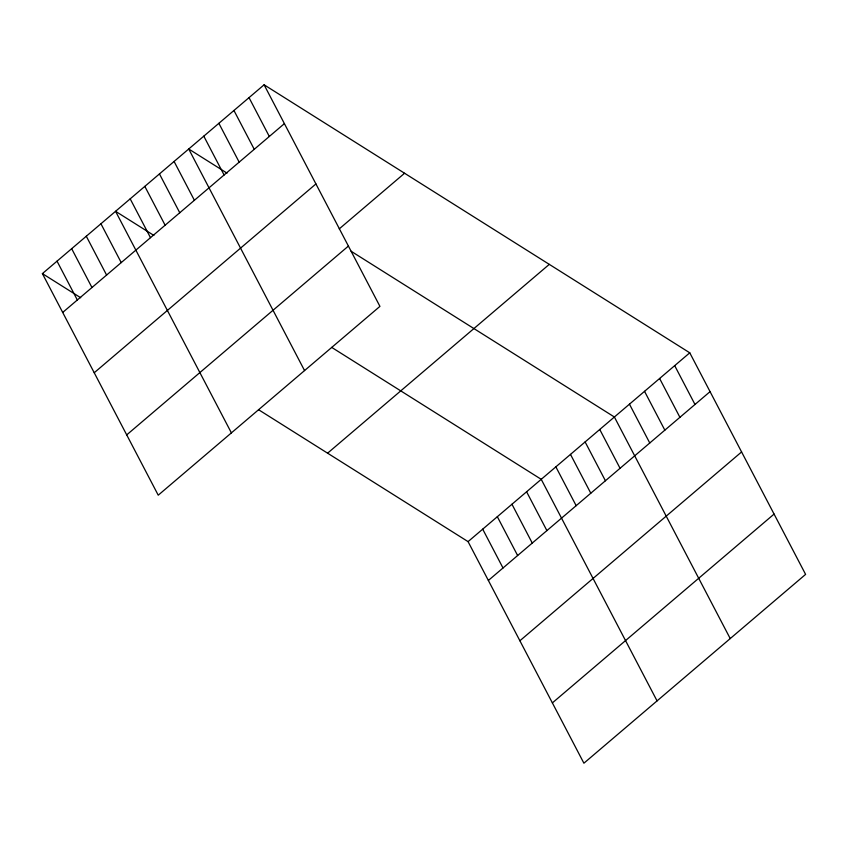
<?xml version="1.0" encoding="UTF-8"?>
<svg xmlns="http://www.w3.org/2000/svg" width="848" height="848" viewBox="0 0 848 848"><rect width="100%" height="100%" fill="white"/><g stroke="black" fill="none" stroke-linecap="round" stroke-linejoin="round"><path stroke-width="1.27" d="M264.099 84.8L379.936 306.372L158.237 495.19L42.4 273.618L264.099 84.8L689.763 352.81L805.6 574.382L583.901 763.2L468.064 541.628L258.523 409.69M62.699 312.446L284.398 123.628M94.223 372.749L315.922 183.942M339.242 228.886L404.57 173.246M126.712 434.886L348.411 246.068M327.593 453.182L549.292 264.364M468.064 541.628L689.763 352.81M488.363 580.456L710.062 391.638M519.898 640.759L741.587 451.942M552.377 702.897L774.076 514.079M227.031 173.119L188.722 149.004L304.559 370.576M351.114 251.252L614.387 417.004L730.223 638.576M153.87 235.426L115.561 211.311L231.398 432.883M331.685 347.383L541.225 479.311L657.062 700.893M42.4 273.618L80.708 297.743M674.69 365.647L694.989 404.475M659.617 378.484L679.916 417.322M644.533 391.331L664.843 430.159M629.46 404.167L649.759 442.995M599.759 429.47L620.058 468.297M585.12 441.935L605.419 480.763M570.492 454.39L590.791 493.218M555.864 466.856L576.163 505.684M526.597 491.776L546.896 530.604M511.959 504.242L532.258 543.07M497.331 516.697L517.63 555.535M482.703 529.163L503.002 567.99M249.026 97.637L269.325 136.475M233.942 110.484L254.252 149.312M218.869 123.32L239.168 162.148M203.796 136.157L224.095 174.985M174.084 161.459L194.393 200.287M159.456 173.925L179.755 212.753M144.828 186.39L165.127 225.218M130.189 198.845L150.488 237.673M100.933 223.766L121.232 262.604M86.295 236.232L106.594 275.059M71.667 248.697L91.966 287.525M57.028 261.152L77.327 299.991"/></g></svg>
